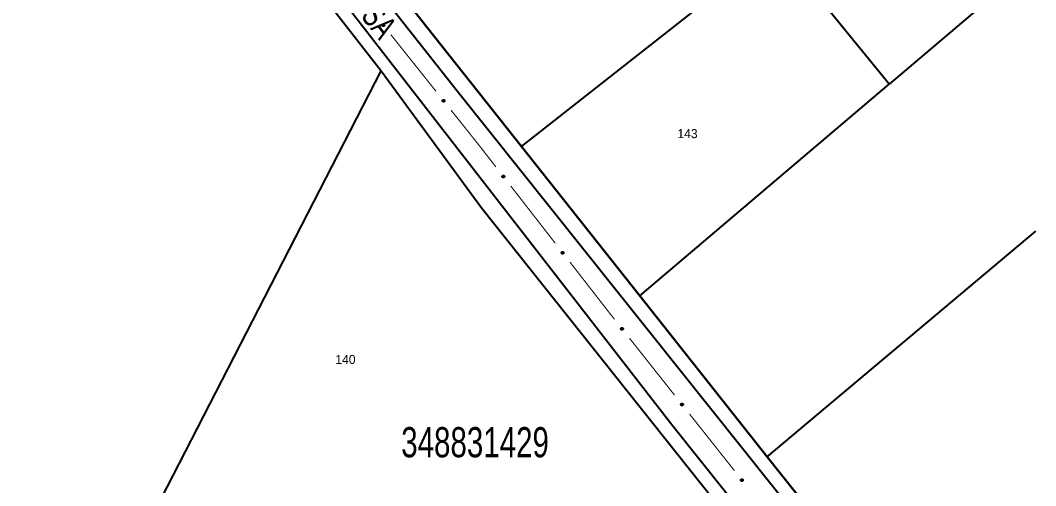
# Model space of a CAD drawing. Extents: x 200123 to 201542, y 4839549 to 4841240.
# Drawn here: x 200624.9 to 200793.2, y 4840484.2 to 4840561.4 of the extents above; entities that cross this region are included whole.
import ezdxf
from ezdxf.enums import TextEntityAlignment as Align

# ---------------------------------------------------------------- set-up
doc = ezdxf.new("R2010")
doc.units = 0
doc.header["$LTSCALE"] = 1.5
doc.header["$MEASUREMENT"] = 0
for name, color, linetype in [('CD_MALHA_LOTES', 7, 'CONTINUOUS'), ('CD_TXT_QUADRA', 2, 'CONTINUOUS'), ('RU-QUADRA', 210, 'CONTINUOUS'), ('SV-EIXO-RUA-PAV', 20, 'CONTINUOUS'), ('SV-RUA-PAVIM', 7, 'CONTINUOUS'), ('SV-TXT-RUA-PAV', 7, 'CONTINUOUS'), ('Th_NmrPort', 1, 'CONTINUOUS')]:
    doc.layers.add(name, color=color, linetype=linetype)
doc.styles.add('ARIAL', font='ARIAL.SHX')

msp = doc.modelspace()

# ---------------------------------------------------------------- linework, layer by layer
at = {"layer": 'CD_MALHA_LOTES', "linetype": 'Continuous', "flags": 128}
for points in [[(200573.97, 4840470.11), (200636.53, 4840612.3), (200637.14, 4840612.59), (200638.33, 4840612.62), (200684.7, 4840552.99)], [(200829.9, 4840602.58), (200768.89, 4840550.78)], [(200707.98, 4840540.44), (200750.19, 4840573.71)], [(200768.89, 4840550.78), (200750.19, 4840573.71)], [(200707.98, 4840540.44), (200690.03, 4840563.1)], [(200627.92, 4840442.46), (200684.7, 4840552.99)], [(200684.7, 4840552.99), (200701.37, 4840530.22), (200741.81, 4840479.4)], [(200727.57, 4840515.69), (200768.89, 4840550.78)], [(200727.57, 4840515.69), (200707.98, 4840540.44)], [(200748.69, 4840489.02), (200793.19, 4840526.39)], [(200748.69, 4840489.02), (200727.57, 4840515.69)], [(200858.895, 4840480.98), (200815.31, 4840408.08), (200812.78, 4840408.41), (200748.69, 4840489.02)]]:
    msp.add_lwpolyline(points, dxfattribs=at)
at = {"layer": 'RU-QUADRA', "linetype": 'Continuous', "flags": 128}
for points in [[(200812.78, 4840408.41), (200815.31, 4840408.08), (200858.9, 4840480.98), (200900.08, 4840548.43), (200900.44, 4840551.37), (200857.93, 4840582.23), (200840.85, 4840594.63), (200829.9, 4840602.58), (200819.63, 4840610.04), (200743.79, 4840663.57), (200677.61, 4840712.96), (200655.55, 4840658.36), (200641.73, 4840623.22), (200690.03, 4840563.11), (200707.98, 4840540.44), (200727.57, 4840515.69), (200748.69, 4840489.02)], [(200763.36, 4840452.32), (200802.84, 4840399.58), (200751.22, 4840357.94), (200756.11, 4840351.9), (200744.6, 4840342.23), (200725.32, 4840327.11), (200682.28, 4840382.63), (200667.93, 4840401.14), (200659.99, 4840411.38), (200653.56, 4840419.68), (200641.09, 4840434.39), (200639.84, 4840435.39), (200636.6, 4840438.01), (200627.92, 4840442.46), (200573.97, 4840470.11), (200636.53, 4840612.3), (200637.14, 4840612.59), (200638.33, 4840612.62), (200684.7, 4840552.99), (200701.37, 4840530.22), (200741.81, 4840479.4), (200750.14, 4840468.94), (200753.98, 4840464.1)]]:
    msp.add_lwpolyline(points, close=True, dxfattribs=at)
at = {"layer": 'SV-EIXO-RUA-PAV'}
for points in [[(200685.070967, 4840560.353708), (200685.022294, 4840560.3585), (200684.981441, 4840560.372571), (200684.950747, 4840560.394115), (200684.928586, 4840560.420224), (200684.908924, 4840560.449489), (200684.895609, 4840560.483368), (200684.889161, 4840560.524243), (200684.893625, 4840560.573103), (200684.91079, 4840560.614004), (200684.930301, 4840560.645227), (200684.956196, 4840560.669903), (200684.984946, 4840560.688527), (200685.020595, 4840560.701194), (200685.062081, 4840560.707324), (200685.111103, 4840560.701646), (200685.151059, 4840560.687576), (200685.180201, 4840560.665959), (200685.204843, 4840560.639769), (200685.224559, 4840560.609651), (200685.237437, 4840560.57632), (200685.243534, 4840560.534538), (200685.237288, 4840560.486228), (200685.22371, 4840560.446216), (200685.202508, 4840560.416778), (200685.176177, 4840560.393099), (200685.147065, 4840560.37302), (200685.113566, 4840560.358219), (200685.070967, 4840560.353708)], [(200695.045518, 4840547.843379), (200694.996844, 4840547.848171), (200694.955992, 4840547.862242), (200694.925297, 4840547.883785), (200694.903137, 4840547.909895), (200694.883474, 4840547.93916), (200694.87016, 4840547.973039), (200694.863712, 4840548.013914), (200694.868176, 4840548.062773), (200694.885341, 4840548.103675), (200694.904852, 4840548.134898), (200694.930747, 4840548.159573), (200694.959496, 4840548.178198), (200694.995145, 4840548.190865), (200695.036632, 4840548.196995), (200695.085654, 4840548.191317), (200695.125609, 4840548.177247), (200695.154752, 4840548.15563), (200695.179394, 4840548.12944), (200695.199109, 4840548.099322), (200695.211987, 4840548.06599), (200695.218084, 4840548.024208), (200695.211839, 4840547.975898), (200695.198261, 4840547.935887), (200695.177059, 4840547.906449), (200695.150728, 4840547.882769), (200695.121615, 4840547.862691), (200695.088117, 4840547.847889), (200695.045518, 4840547.843379)], [(200704.952906, 4840535.281887), (200704.904296, 4840535.287275), (200704.863619, 4840535.301846), (200704.83319, 4840535.323763), (200704.811351, 4840535.350142), (200704.792049, 4840535.379646), (200704.77915, 4840535.413685), (200704.773203, 4840535.454636), (200704.778266, 4840535.503437), (200704.795931, 4840535.544126), (200704.815822, 4840535.575108), (200704.842018, 4840535.599464), (200704.870993, 4840535.617735), (200704.906795, 4840535.629964), (200704.948353, 4840535.635585), (200704.997302, 4840535.629307), (200705.037082, 4840535.614749), (200705.065957, 4840535.592777), (200705.090277, 4840535.566286), (200705.109622, 4840535.535929), (200705.122091, 4840535.502443), (200705.127675, 4840535.460589), (200705.120839, 4840535.412359), (200705.106772, 4840535.372517), (200705.08521, 4840535.343341), (200705.058592, 4840535.319986), (200705.029235, 4840535.300266), (200704.995558, 4840535.285875), (200704.952906, 4840535.281887)], [(200714.773461, 4840522.650311), (200714.72485, 4840522.655699), (200714.684173, 4840522.67027), (200714.653745, 4840522.692187), (200714.631906, 4840522.718566), (200714.612603, 4840522.74807), (200714.599705, 4840522.78211), (200714.593758, 4840522.823061), (200714.59882, 4840522.871862), (200714.616485, 4840522.91255), (200714.636377, 4840522.943532), (200714.662572, 4840522.967888), (200714.691548, 4840522.986159), (200714.727349, 4840522.998388), (200714.768908, 4840523.00401), (200714.817856, 4840522.997732), (200714.857637, 4840522.983173), (200714.886512, 4840522.961201), (200714.910831, 4840522.934711), (200714.930177, 4840522.904354), (200714.942645, 4840522.870867), (200714.94823, 4840522.829013), (200714.941393, 4840522.780783), (200714.927326, 4840522.740941), (200714.905765, 4840522.711765), (200714.879146, 4840522.68841), (200714.84979, 4840522.66869), (200714.816112, 4840522.6543), (200714.773461, 4840522.650311)], [(200724.618555, 4840510.03673), (200724.569897, 4840510.04168), (200724.529091, 4840510.055883), (200724.498466, 4840510.077526), (200724.47639, 4840510.103707), (200724.456822, 4840510.133035), (200724.443618, 4840510.166957), (200724.437302, 4840510.207853), (200724.441924, 4840510.256698), (200724.459221, 4840510.297544), (200724.478833, 4840510.328703), (200724.504808, 4840510.353294), (200724.533618, 4840510.371826), (200724.569307, 4840510.384377), (200724.610814, 4840510.390373), (200724.659816, 4840510.384537), (200724.699726, 4840510.370338), (200724.728799, 4840510.348626), (200724.753356, 4840510.322356), (200724.772974, 4840510.292175), (200724.785744, 4840510.258802), (200724.791706, 4840510.217), (200724.785304, 4840510.168711), (200724.771597, 4840510.128744), (200724.750299, 4840510.099374), (200724.723892, 4840510.07578), (200724.694715, 4840510.055796), (200724.661168, 4840510.041103), (200724.618555, 4840510.03673)], [(200734.552571, 4840497.49419), (200734.503914, 4840497.499139), (200734.463107, 4840497.513343), (200734.432482, 4840497.534985), (200734.410406, 4840497.561166), (200734.390839, 4840497.590495), (200734.377634, 4840497.624417), (200734.371318, 4840497.665312), (200734.37594, 4840497.714157), (200734.393238, 4840497.755003), (200734.412849, 4840497.786163), (200734.438824, 4840497.810754), (200734.467634, 4840497.829286), (200734.503323, 4840497.841837), (200734.54483, 4840497.847833), (200734.593833, 4840497.841996), (200734.633743, 4840497.827797), (200734.662815, 4840497.806086), (200734.687372, 4840497.779816), (200734.70699, 4840497.749634), (200734.71976, 4840497.716261), (200734.725722, 4840497.67446), (200734.71932, 4840497.626171), (200734.705613, 4840497.586203), (200734.684316, 4840497.556834), (200734.657908, 4840497.53324), (200734.628731, 4840497.513256), (200734.595185, 4840497.498563), (200734.552571, 4840497.49419)], [(200744.486587, 4840484.95165), (200744.43793, 4840484.956599), (200744.397123, 4840484.970802), (200744.366498, 4840484.992445), (200744.344423, 4840485.018626), (200744.324855, 4840485.047954), (200744.31165, 4840485.081876), (200744.305334, 4840485.122772), (200744.309957, 4840485.171617), (200744.327254, 4840485.212463), (200744.346866, 4840485.243623), (200744.372841, 4840485.268214), (200744.40165, 4840485.286745), (200744.43734, 4840485.299296), (200744.478846, 4840485.305292), (200744.527849, 4840485.299456), (200744.567759, 4840485.285257), (200744.596831, 4840485.263545), (200744.621388, 4840485.237276), (200744.641007, 4840485.207094), (200744.653777, 4840485.173721), (200744.659738, 4840485.13192), (200744.653337, 4840485.08363), (200744.639629, 4840485.043663), (200744.618332, 4840485.014294), (200744.591925, 4840484.990699), (200744.562747, 4840484.970715), (200744.529201, 4840484.956022), (200744.486587, 4840484.95165)]]:
    msp.add_lwpolyline(points, close=True, dxfattribs=at)
for points in [[(200685.113566, 4840560.358219), (200684.893625, 4840560.573103)], [(200685.127477, 4840560.369406), (200684.904721, 4840560.589695)], [(200685.147065, 4840560.37302), (200684.91079, 4840560.614004)], [(200685.158403, 4840560.385338), (200684.922253, 4840560.624615)], [(200685.176177, 4840560.393099), (200684.930301, 4840560.645227)], [(200685.188061, 4840560.407239), (200684.946388, 4840560.657819)], [(200685.202508, 4840560.416778), (200684.956196, 4840560.669903)], [(200685.211547, 4840560.43469), (200684.972845, 4840560.677168)], [(200685.22371, 4840560.446216), (200684.984946, 4840560.688527)], [(200685.22993, 4840560.468543), (200685.006539, 4840560.691817)], [(200685.237288, 4840560.486228), (200685.020595, 4840560.701194)], [(200685.236821, 4840560.512431), (200685.043636, 4840560.702198)], [(200685.243534, 4840560.534538), (200685.062081, 4840560.707324)], [(200685.235192, 4840560.558251), (200685.091791, 4840560.698709)], [(200685.237437, 4840560.57632), (200685.111103, 4840560.701646)], [(200685.227795, 4840560.595982), (200685.135463, 4840560.6899)], [(200685.224559, 4840560.609651), (200685.151059, 4840560.687576)], [(200685.070967, 4840560.353708), (200684.889161, 4840560.524243)], [(200685.093148, 4840560.357742), (200684.895061, 4840560.54709)], [(200685.022294, 4840560.3585), (200684.895609, 4840560.483368)], [(200685.04456, 4840560.357396), (200684.897325, 4840560.498286)], [(200684.998971, 4840560.366421), (200684.908557, 4840560.460122)], [(200684.981441, 4840560.372571), (200684.908924, 4840560.449489)], [(200695.045518, 4840547.843379), (200694.863712, 4840548.013914)], [(200695.088117, 4840547.847889), (200694.868176, 4840548.062773)], [(200695.067699, 4840547.847413), (200694.869612, 4840548.036761)], [(200694.996844, 4840547.848171), (200694.87016, 4840547.973039)], [(200695.019111, 4840547.847066), (200694.871876, 4840547.987956)], [(200695.102028, 4840547.859077), (200694.879272, 4840548.079365)], [(200694.973522, 4840547.856092), (200694.883107, 4840547.949793)], [(200694.955992, 4840547.862242), (200694.883474, 4840547.93916)], [(200695.121615, 4840547.862691), (200694.885341, 4840548.103675)], [(200695.132954, 4840547.875009), (200694.896803, 4840548.114285)], [(200695.150728, 4840547.882769), (200694.904852, 4840548.134898)], [(200695.162611, 4840547.896909), (200694.920939, 4840548.14749)], [(200695.177059, 4840547.906449), (200694.930747, 4840548.159573)], [(200695.186098, 4840547.924361), (200694.947395, 4840548.166839)], [(200695.198261, 4840547.935887), (200694.959496, 4840548.178198)], [(200695.20448, 4840547.958214), (200694.98109, 4840548.181487)], [(200695.211839, 4840547.975898), (200694.995145, 4840548.190865)], [(200695.211372, 4840548.002102), (200695.018187, 4840548.191868)], [(200695.218084, 4840548.024208), (200695.036632, 4840548.196995)], [(200695.209742, 4840548.047922), (200695.066342, 4840548.188379)], [(200695.211987, 4840548.06599), (200695.085654, 4840548.191317)], [(200695.202346, 4840548.085653), (200695.110014, 4840548.17957)], [(200695.199109, 4840548.099322), (200695.125609, 4840548.177247)], [(200704.952906, 4840535.281887), (200704.773203, 4840535.454636)], [(200704.995558, 4840535.285875), (200704.778266, 4840535.503437)], [(200704.904296, 4840535.287275), (200704.77915, 4840535.413685)], [(200704.975136, 4840535.285649), (200704.779383, 4840535.477409)], [(200704.926547, 4840535.285898), (200704.781049, 4840535.428581)], [(200705.009605, 4840535.296892), (200704.789564, 4840535.519892)], [(200704.881072, 4840535.295481), (200704.791812, 4840535.390282)], [(200704.863619, 4840535.301846), (200704.792049, 4840535.379646)], [(200705.029235, 4840535.300266), (200704.795931, 4840535.544126)], [(200705.040724, 4840535.312443), (200704.807522, 4840535.554595)], [(200705.058592, 4840535.319986), (200704.815822, 4840535.575108)], [(200705.070647, 4840535.333979), (200704.832062, 4840535.587501)], [(200705.08521, 4840535.343341), (200704.842018, 4840535.599464)], [(200705.094468, 4840535.361141), (200704.858754, 4840535.606525)], [(200705.106772, 4840535.372517), (200704.870993, 4840535.617735)], [(200705.113264, 4840535.394766), (200704.892625, 4840535.620759)], [(200705.120839, 4840535.412359), (200704.906795, 4840535.629964)], [(200705.120693, 4840535.438567), (200704.929846, 4840535.630685)], [(200705.127675, 4840535.460589), (200704.948353, 4840535.635585)], [(200705.119625, 4840535.484403), (200704.977956, 4840535.626607)], [(200705.122091, 4840535.502443), (200704.997302, 4840535.629307)], [(200705.112691, 4840535.522222), (200705.021516, 4840535.617263)], [(200705.109622, 4840535.535929), (200705.037082, 4840535.614749)], [(200714.773461, 4840522.650311), (200714.593758, 4840522.823061)], [(200714.816112, 4840522.6543), (200714.59882, 4840522.871862)], [(200714.72485, 4840522.655699), (200714.599705, 4840522.78211)], [(200714.79569, 4840522.654073), (200714.599937, 4840522.845833)], [(200714.747102, 4840522.654322), (200714.601603, 4840522.797005)], [(200714.830159, 4840522.665316), (200714.610118, 4840522.888317)], [(200714.701627, 4840522.663905), (200714.612367, 4840522.758706)], [(200714.684173, 4840522.67027), (200714.612603, 4840522.74807)], [(200714.84979, 4840522.66869), (200714.616485, 4840522.91255)], [(200714.861278, 4840522.680868), (200714.628077, 4840522.923019)], [(200714.879146, 4840522.68841), (200714.636377, 4840522.943532)], [(200714.891202, 4840522.702403), (200714.652617, 4840522.955925)], [(200714.905765, 4840522.711765), (200714.662572, 4840522.967888)], [(200714.915023, 4840522.729565), (200714.679308, 4840522.974949)], [(200714.927326, 4840522.740941), (200714.691548, 4840522.986159)], [(200714.933819, 4840522.763191), (200714.71318, 4840522.989184)], [(200714.941393, 4840522.780783), (200714.727349, 4840522.998388)], [(200714.941247, 4840522.806991), (200714.750401, 4840522.999109)], [(200714.94823, 4840522.829013), (200714.768908, 4840523.00401)], [(200714.940179, 4840522.852827), (200714.79851, 4840522.995031)], [(200714.942645, 4840522.870867), (200714.817856, 4840522.997732)], [(200714.933245, 4840522.890646), (200714.842071, 4840522.985687)], [(200714.930177, 4840522.904354), (200714.857637, 4840522.983173)], [(200724.618555, 4840510.03673), (200724.437302, 4840510.207853)], [(200724.661168, 4840510.041103), (200724.441924, 4840510.256698)], [(200724.640749, 4840510.040692), (200724.443276, 4840510.23068)], [(200724.569897, 4840510.04168), (200724.443618, 4840510.166957)], [(200724.59216, 4840510.040503), (200724.445382, 4840510.181869)], [(200724.675115, 4840510.052245), (200724.453073, 4840510.273254)], [(200724.546601, 4840510.049676), (200724.45649, 4840510.143669)], [(200724.529091, 4840510.055883), (200724.456822, 4840510.133035)], [(200724.694715, 4840510.055796), (200724.459221, 4840510.297544)], [(200724.706093, 4840510.068077), (200724.470718, 4840510.308117)], [(200724.723892, 4840510.07578), (200724.478833, 4840510.328703)], [(200724.735821, 4840510.089882), (200724.494961, 4840510.341243)], [(200724.750299, 4840510.099374), (200724.504808, 4840510.353294)], [(200724.759396, 4840510.117257), (200724.52148, 4840510.360506)], [(200724.771597, 4840510.128744), (200724.533618, 4840510.371826)], [(200724.777888, 4840510.151051), (200724.555221, 4840510.375045)], [(200724.785304, 4840510.168711), (200724.569307, 4840510.384377)], [(200724.784922, 4840510.194916), (200724.592352, 4840510.385306)], [(200724.791706, 4840510.217), (200724.610814, 4840510.390373)], [(200724.783441, 4840510.240741), (200724.640496, 4840510.381662)], [(200724.785744, 4840510.258802), (200724.659816, 4840510.384537)], [(200724.776166, 4840510.278496), (200724.684138, 4840510.372711)], [(200724.772974, 4840510.292175), (200724.699726, 4840510.370338)], [(200734.552571, 4840497.49419), (200734.371318, 4840497.665312)], [(200734.595185, 4840497.498563), (200734.37594, 4840497.714157)], [(200734.574765, 4840497.498152), (200734.377292, 4840497.68814)], [(200734.503914, 4840497.499139), (200734.377634, 4840497.624417)], [(200734.526177, 4840497.497963), (200734.379398, 4840497.639329)], [(200734.609132, 4840497.509705), (200734.38709, 4840497.730713)], [(200734.480617, 4840497.507136), (200734.390506, 4840497.601129)], [(200734.463107, 4840497.513343), (200734.390839, 4840497.590495)], [(200734.628731, 4840497.513256), (200734.393238, 4840497.755003)], [(200734.640109, 4840497.525537), (200734.404734, 4840497.765576)], [(200734.657908, 4840497.53324), (200734.412849, 4840497.786163)], [(200734.669837, 4840497.547341), (200734.428977, 4840497.798702)], [(200734.684316, 4840497.556834), (200734.438824, 4840497.810754)], [(200734.693413, 4840497.574717), (200734.455496, 4840497.817966)], [(200734.705613, 4840497.586203), (200734.467634, 4840497.829286)], [(200734.711905, 4840497.60851), (200734.489238, 4840497.832505)], [(200734.71932, 4840497.626171), (200734.503323, 4840497.841837)], [(200734.718938, 4840497.652376), (200734.526368, 4840497.842766)], [(200734.725722, 4840497.67446), (200734.54483, 4840497.847833)], [(200734.717457, 4840497.6982), (200734.574512, 4840497.839121)], [(200734.71976, 4840497.716261), (200734.593833, 4840497.841996)], [(200734.710182, 4840497.735956), (200734.618155, 4840497.830171)], [(200734.70699, 4840497.749634), (200734.633743, 4840497.827797)], [(200744.486587, 4840484.95165), (200744.305334, 4840485.122772)], [(200744.529201, 4840484.956022), (200744.309957, 4840485.171617)], [(200744.508782, 4840484.955611), (200744.311308, 4840485.1456)], [(200744.43793, 4840484.956599), (200744.31165, 4840485.081876)], [(200744.460193, 4840484.955422), (200744.313414, 4840485.096788)], [(200744.543148, 4840484.967164), (200744.321106, 4840485.188173)], [(200744.414633, 4840484.964595), (200744.324522, 4840485.058588)], [(200744.397123, 4840484.970802), (200744.324855, 4840485.047954)], [(200744.562747, 4840484.970715), (200744.327254, 4840485.212463)], [(200744.574126, 4840484.982996), (200744.338751, 4840485.223036)], [(200744.591925, 4840484.990699), (200744.346866, 4840485.243623)], [(200744.603854, 4840485.004801), (200744.362993, 4840485.256162)], [(200744.618332, 4840485.014294), (200744.372841, 4840485.268214)], [(200744.627429, 4840485.032176), (200744.389512, 4840485.275425)], [(200744.639629, 4840485.043663), (200744.40165, 4840485.286745)], [(200744.645921, 4840485.06597), (200744.423254, 4840485.289965)], [(200744.653337, 4840485.08363), (200744.43734, 4840485.299296)], [(200744.652954, 4840485.109835), (200744.460384, 4840485.300226)], [(200744.659738, 4840485.13192), (200744.478846, 4840485.305292)], [(200744.651473, 4840485.15566), (200744.508528, 4840485.296581)], [(200744.653777, 4840485.173721), (200744.527849, 4840485.299456)], [(200744.644199, 4840485.193415), (200744.552171, 4840485.287631)], [(200744.641007, 4840485.207094), (200744.567759, 4840485.285257)]]:
    msp.add_lwpolyline(points, dxfattribs=at)
at = {"layer": 'SV-EIXO-RUA-PAV', "const_width": 0.18}
for points in [[(200693.795198, 4840549.588138), (200686.314285, 4840558.970885)], [(200700.81, 4840540.79), (200696.288836, 4840546.460556)], [(200701.268915, 4840540.199726), (200700.81, 4840540.79)], [(200703.724054, 4840537.041832), (200701.268915, 4840540.199726)], [(200713.544608, 4840524.410256), (200706.179193, 4840533.883938)], [(200722.61, 4840512.75), (200715.999747, 4840521.252362)], [(200722.753012, 4840512.569435), (200722.61, 4840512.75)], [(200723.373888, 4840511.785527), (200722.753012, 4840512.569435)], [(200733.307904, 4840499.242986), (200725.857392, 4840508.649892)], [(200743.241921, 4840486.700446), (200735.791408, 4840496.107351)]]:
    msp.add_lwpolyline(points, dxfattribs=at)
at = {"layer": 'SV-RUA-PAVIM', "linetype": 'Continuous'}
msp.add_polyline3d([(200838.08, 4840440.91, 3.79), (200904.93, 4840549.38, 3.5), (200905.23, 4840552.57, 3.5), (200904.63, 4840554.85, 3.5), (200893.86, 4840563.16, 3.43), (200841.72, 4840600.81, 3.43), (200752.45, 4840665.35, 3.06), (200685.92, 4840713.86, 2.77), (200682.71, 4840715.47, 2.77), (200678.69, 4840715.95, 2.77), (200674.28, 4840714.96, 2.77), (200670.63, 4840711.98, 2.91), (200667.48, 4840706.6, 2.97), (200637.53, 4840631, 2.99), (200636.92, 4840628.62, 2.99), (200637.54, 4840625.46, 2.99), (200697.32, 4840549.67, 3.43), (200749.75, 4840483.9, 3.48), (200784.76, 4840440.07, 3.48), (200812.45, 4840405.16, 2.65), (200813.98, 4840403.92, 2.65), (200815.64, 4840404.12, 2.65), (200816.93, 4840404.94, 2.65), (200817.95, 4840406.47, 2.65)], close=True, dxfattribs=at)
msp.add_polyline3d([(200808.9, 4840398.63, 2.65), (200776.22, 4840439.94, 3.5), (200733.02, 4840494.08, 3.22), (200638.64, 4840615.78, 3), (200636.11, 4840617.44, 3), (200632.54, 4840617.04, 3), (200630.05, 4840613.2, 2.99), (200570.03, 4840476.79, 3.74), (200568.73, 4840472.41, 3.84), (200569.63, 4840471.13, 3.99), (200571.44, 4840469.69, 3.99), (200573.14, 4840468.53, 5.55), (200625.79, 4840441.84, 6.74), (200632.15, 4840438.17, 2.55), (200638.64, 4840433.92, 2.55), (200645.68, 4840426.3, 2.55), (200660.36, 4840407.71, 2.55), (200711.34, 4840340.64, 2.55), (200723.43, 4840325.86, 2.65), (200725.46, 4840324.55, 2.65), (200726.24, 4840324.42, 2.65), (200727.25, 4840324.62, 2.65), (200806.29, 4840389.69, 2.65)], dxfattribs=at)

# ---------------------------------------------------------------- texts
at = {"layer": 'CD_TXT_QUADRA', "style": 'ARIAL', "width": 0.7}
msp.add_text('348831429', height=5, dxfattribs=at).set_placement((200688.03, 4840488.92))
at = {"layer": 'SV-TXT-RUA-PAV', "style": 'ARIAL', "width": 0.7}
msp.add_text('TRAVESSA', height=4, rotation=308, dxfattribs=at).set_placement((200671.58, 4840574.37))
at = {"layer": 'Th_NmrPort', "color": 1}
for s, p in [('143', (200733.790574, 4840542.569912)), ('140', (200677.120366, 4840505.139086))]:
    msp.add_text(s, height=1.5, dxfattribs=at).set_placement(p, align=Align.MIDDLE_LEFT)

doc.saveas('drawing.dxf')
